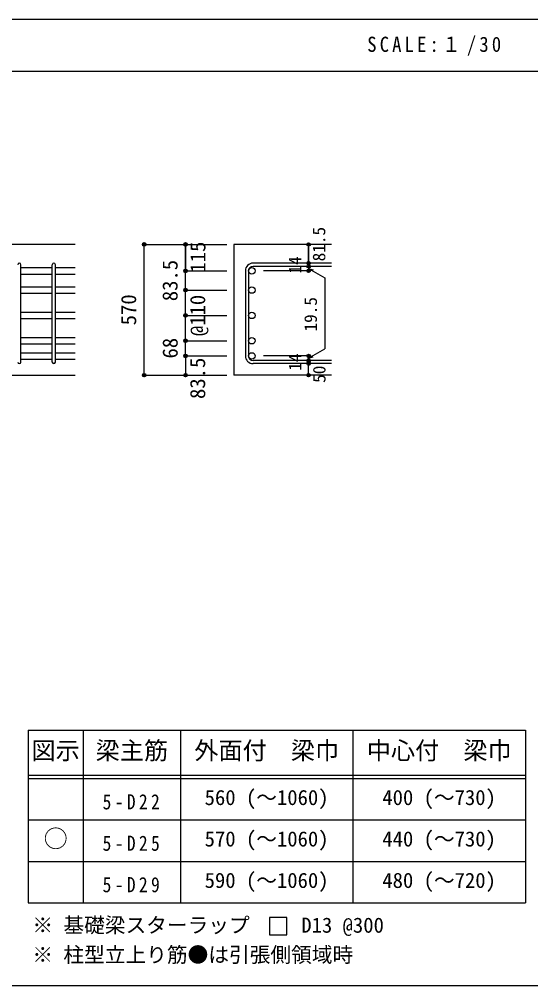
# Model space of a CAD drawing. Units: millimetres at full size, sheet at 1:30, with parts at other scales. Extents: x -5973 to 5954, y -4195 to 4201.
# Drawn here: x 1409 to 3633, y 3 to 4201 of the extents above; entities that cross this region are included whole.
import ezdxf
from ezdxf.enums import TextEntityAlignment as Align

# ---------------------------------------------------------------- set-up
doc = ezdxf.new("R2010")
doc.units = ezdxf.units.MM
doc.header["$LTSCALE"] = 30
doc.header["$PDMODE"] = 32
doc.header["$PDSIZE"] = 15
for name, color, linetype in [('0-1_躯体線', 2, 'Continuous'), ('0-5_基礎梁筋', 7, 'Continuous'), ('0-6_スタラップ筋', 7, 'Continuous'), ('0-D_寸法', 4, 'Continuous'), ('6-7_文字', 7, 'Continuous'), ('6-E_枠', 7, 'Continuous'), ('F-0_枠', 6, 'Continuous')]:
    doc.layers.add(name, color=color, linetype=linetype)
doc.styles.add('ＭＳ ゴシック', font='')
doc.styles.get('ＭＳ ゴシック').set_extended_font_data('MS Gothic')

msp = doc.modelspace()

# ---------------------------------------------------------------- linework, layer by layer
at = {"layer": '0-1_躯体線'}
for p, q in [((1652.44, 3223.3), (-147.56, 3223.3)), ((2767.44, 3223.3), (2342.44, 3223.3)), ((2342.44, 3223.3), (2342.44, 2655.3)), ((1252.44, 2655.3), (1652.44, 2655.3)), ((2767.44, 2655.3), (2342.44, 2655.3))]:
    msp.add_line(p, q, dxfattribs=at)
at = {"layer": '0-5_基礎梁筋'}
for p, q in [((1416.44, 3122.37), (1552.44, 3122.37)), ((1566.44, 3122.37), (1652.44, 3122.37)), ((1416.44, 3094.37), (1552.44, 3094.37)), ((1566.44, 3094.37), (1652.44, 3094.37)), ((1416.44, 3038.8), (1552.44, 3038.8)), ((1566.44, 3038.8), (1652.44, 3038.8)), ((1416.44, 3010.8), (1552.44, 3010.8)), ((1566.44, 3010.8), (1652.44, 3010.8)), ((1416.44, 2928.8), (1552.44, 2928.8)), ((1416.44, 2900.8), (1552.44, 2900.8)), ((1566.44, 2928.8), (1652.44, 2928.8)), ((1566.44, 2900.8), (1652.44, 2900.8)), ((1416.44, 2818.8), (1552.44, 2818.8)), ((1566.44, 2818.8), (1652.44, 2818.8)), ((1416.44, 2790.8), (1552.44, 2790.8)), ((1566.44, 2790.8), (1652.44, 2790.8)), ((1416.44, 2752.8), (1552.44, 2752.8)), ((1566.44, 2752.8), (1652.44, 2752.8)), ((1416.44, 2724.8), (1552.44, 2724.8)), ((1566.44, 2724.8), (1652.44, 2724.8))]:
    msp.add_line(p, q, dxfattribs=at)
at = {"layer": '0-5_基礎梁筋', "color": 3}
for centre in [(2420.44, 3108.37), (2420.44, 3024.8), (2420.44, 2914.8), (2420.44, 2804.8), (2420.44, 2738.8)]:
    msp.add_circle(centre, 14, dxfattribs=at)
at = {"layer": '0-6_スタラップ筋'}
for p, q in [((1416.44, 2712.3), (1416.44, 3134.87)), ((1552.44, 2712.3), (1552.44, 3134.87)), ((1566.44, 2712.3), (1566.44, 3134.87)), ((2392.44, 3108.37), (2392.44, 2738.8)), ((2406.44, 3108.37), (2406.44, 2738.8)), ((2767.44, 3141.87), (2425.94, 3141.87)), ((2767.44, 3127.87), (2425.94, 3127.87)), ((2767.44, 2719.3), (2425.94, 2719.3)), ((2767.44, 2705.3), (2425.94, 2705.3))]:
    msp.add_line(p, q, dxfattribs=at)
for centre, radius, start, end in [((1409.44, 3134.87), 7, 0, 180), ((1559.44, 3134.87), 7, 0, 180), ((2425.94, 3108.37), 33.5, 90, 180), ((2425.94, 3108.37), 19.5, 90, 180), ((2425.94, 2738.8), 33.5, 180, 270), ((2425.94, 2738.8), 19.5, 180, 270), ((1409.44, 2712.3), 7, 180, 0), ((1559.44, 2712.3), 7, 180, 0)]:
    msp.add_arc(centre, radius, start, end, dxfattribs=at)
at = {"layer": '0-D_寸法'}
for p, q in [((1952.44, 3223.3), (2132.44, 3223.3)), ((1952.44, 3223.3), (2132.44, 3223.3)), ((1952.44, 2655.3), (1952.44, 3223.3)), ((2132.44, 3108.37), (2132.44, 3223.3)), ((2132.44, 3223.3), (2312.44, 3223.3)), ((2132.44, 3223.3), (2132.44, 3108.37)), ((2132.44, 3108.37), (2312.44, 3108.37)), ((2132.44, 3108.37), (2312.44, 3108.37)), ((2667.44, 3108.37), (2471.35, 3108.37)), ((2667.44, 3127.87), (2667.44, 3141.87)), ((2667.44, 3127.87), (2667.44, 3108.37)), ((2667.44, 3118.12), (2686.76, 3112.94)), ((2667.44, 3118.12), (2737.5, 3077.67)), ((2737.5, 3077.67), (2737.5, 2769.5)), ((2132.44, 3024.8), (2312.44, 3024.8)), ((2132.44, 3024.8), (2312.44, 3024.8)), ((2132.44, 2914.8), (2312.44, 2914.8)), ((2132.44, 2738.8), (2132.44, 2914.8)), ((2132.44, 2804.8), (2312.44, 2804.8)), ((2132.44, 2738.8), (2312.44, 2738.8)), ((2132.44, 2738.8), (2132.44, 2655.3)), ((2667.44, 2738.8), (2471.35, 2738.8)), ((2667.44, 2729.05), (2737.5, 2769.5)), ((2667.44, 2719.3), (2667.44, 2738.8)), ((2667.44, 2729.05), (2686.76, 2734.23)), ((2667.44, 2705.3), (2667.44, 2719.3)), ((2667.44, 2655.3), (2667.44, 2705.3)), ((1952.44, 2655.3), (2132.44, 2655.3)), ((2132.44, 2655.3), (2312.44, 2655.3))]:
    msp.add_line(p, q, dxfattribs=at)
for points in [[(2667.44, 3223.3), (2667.44, 3141.87), (2667.44, 3223.3)], [(2132.44, 2914.8), (2132.44, 3024.8), (2132.44, 3108.37)]]:
    msp.add_lwpolyline(points, dxfattribs=at)
for centre, radius in [((1952.44, 3223.3), 8), ((1952.44, 3223.3), 7.2), ((1952.44, 3223.3), 6.4), ((1952.44, 3223.3), 5.6), ((1952.44, 3223.3), 4.8), ((1952.44, 3223.3), 4), ((1952.44, 3223.3), 3.2), ((1952.44, 3223.3), 2.4), ((1952.44, 3223.3), 1.6), ((1952.44, 3223.3), 0.8), ((2132.44, 3223.3), 8), ((2132.44, 3223.3), 7.2), ((2132.44, 3223.3), 6.4), ((2132.44, 3223.3), 5.6), ((2132.44, 3223.3), 4.8), ((2132.44, 3223.3), 4), ((2132.44, 3223.3), 3.2), ((2132.44, 3223.3), 2.4), ((2132.44, 3223.3), 1.6), ((2132.44, 3223.3), 0.8), ((2667.44, 3223.3), 4), ((2667.44, 3223.3), 3.6), ((2667.44, 3223.3), 3.2), ((2667.44, 3223.3), 2.8), ((2667.44, 3223.3), 2.4), ((2667.44, 3223.3), 2), ((2667.44, 3223.3), 1.6), ((2667.44, 3223.3), 1.2), ((2667.44, 3223.3), 0.8), ((2667.44, 3223.3), 0.4), ((2132.44, 3108.37), 8), ((2132.44, 3108.37), 7.2), ((2132.44, 3108.37), 6.4), ((2132.44, 3108.37), 5.6), ((2132.44, 3108.37), 4.8), ((2132.44, 3108.37), 4), ((2132.44, 3108.37), 3.2), ((2132.44, 3108.37), 2.4), ((2132.44, 3108.37), 1.6), ((2132.44, 3108.37), 0.8), ((2667.44, 3141.87), 4), ((2667.44, 3127.87), 4), ((2667.44, 3108.37), 4), ((2667.44, 3141.87), 3.6), ((2667.44, 3127.87), 3.6), ((2667.44, 3108.37), 3.6), ((2667.44, 3141.87), 3.2), ((2667.44, 3127.87), 3.2), ((2667.44, 3108.37), 3.2), ((2667.44, 3141.87), 2.8), ((2667.44, 3127.87), 2.8), ((2667.44, 3108.37), 2.8), ((2667.44, 3141.87), 2.4), ((2667.44, 3127.87), 2.4), ((2667.44, 3108.37), 2.4), ((2667.44, 3141.87), 2), ((2667.44, 3127.87), 2), ((2667.44, 3108.37), 2), ((2667.44, 3141.87), 1.6), ((2667.44, 3127.87), 1.6), ((2667.44, 3108.37), 1.6), ((2667.44, 3141.87), 1.2), ((2667.44, 3127.87), 1.2), ((2667.44, 3108.37), 1.2), ((2667.44, 3141.87), 0.8), ((2667.44, 3127.87), 0.8), ((2667.44, 3108.37), 0.8), ((2667.44, 3141.87), 0.4), ((2667.44, 3127.87), 0.4), ((2667.44, 3108.37), 0.4), ((2132.44, 3024.8), 8), ((2132.44, 3024.8), 7.2), ((2132.44, 3024.8), 6.4), ((2132.44, 3024.8), 5.6), ((2132.44, 3024.8), 4.8), ((2132.44, 3024.8), 4), ((2132.44, 3024.8), 3.2), ((2132.44, 3024.8), 2.4), ((2132.44, 3024.8), 1.6), ((2132.44, 3024.8), 0.8), ((2132.44, 2914.8), 8), ((2132.44, 2914.8), 7.2), ((2132.44, 2914.8), 6.4), ((2132.44, 2914.8), 5.6), ((2132.44, 2914.8), 4.8), ((2132.44, 2914.8), 4), ((2132.44, 2914.8), 3.2), ((2132.44, 2914.8), 2.4), ((2132.44, 2914.8), 1.6), ((2132.44, 2914.8), 0.8), ((2132.44, 2804.8), 8), ((2132.44, 2804.8), 7.2), ((2132.44, 2804.8), 6.4), ((2132.44, 2804.8), 5.6), ((2132.44, 2804.8), 4.8), ((2132.44, 2804.8), 4), ((2132.44, 2804.8), 3.2), ((2132.44, 2804.8), 2.4), ((2132.44, 2804.8), 1.6), ((2132.44, 2804.8), 0.8), ((2132.44, 2738.8), 8), ((2132.44, 2738.8), 7.2), ((2132.44, 2738.8), 6.4), ((2132.44, 2738.8), 5.6), ((2132.44, 2738.8), 4.8), ((2132.44, 2738.8), 4), ((2132.44, 2738.8), 3.2), ((2132.44, 2738.8), 2.4), ((2132.44, 2738.8), 1.6), ((2132.44, 2738.8), 0.8), ((2667.44, 2738.8), 4), ((2667.44, 2738.8), 3.6), ((2667.44, 2738.8), 3.2), ((2667.44, 2738.8), 2.8), ((2667.44, 2738.8), 2.4), ((2667.44, 2738.8), 2), ((2667.44, 2738.8), 1.6), ((2667.44, 2738.8), 1.2), ((2667.44, 2738.8), 0.8), ((2667.44, 2738.8), 0.4), ((2667.44, 2719.3), 4), ((2667.44, 2705.3), 4), ((2667.44, 2719.3), 3.6), ((2667.44, 2705.3), 3.6), ((2667.44, 2719.3), 3.2), ((2667.44, 2705.3), 3.2), ((2667.44, 2719.3), 2.8), ((2667.44, 2705.3), 2.8), ((2667.44, 2719.3), 2.4), ((2667.44, 2705.3), 2.4), ((2667.44, 2719.3), 2), ((2667.44, 2705.3), 2), ((2667.44, 2719.3), 1.6), ((2667.44, 2705.3), 1.6), ((2667.44, 2719.3), 1.2), ((2667.44, 2705.3), 1.2), ((2667.44, 2719.3), 0.8), ((2667.44, 2705.3), 0.8), ((2667.44, 2719.3), 0.4), ((2667.44, 2705.3), 0.4), ((1952.44, 2655.3), 7.2), ((1952.44, 2655.3), 6.4), ((1952.44, 2655.3), 5.6), ((1952.44, 2655.3), 4.8), ((1952.44, 2655.3), 4), ((1952.44, 2655.3), 3.2), ((1952.44, 2655.3), 2.4), ((1952.44, 2655.3), 1.6), ((1952.44, 2655.3), 0.8), ((2132.44, 2655.3), 7.2), ((2132.44, 2655.3), 6.4), ((2132.44, 2655.3), 5.6), ((2132.44, 2655.3), 4.8), ((2132.44, 2655.3), 4), ((2132.44, 2655.3), 3.2), ((2132.44, 2655.3), 2.4), ((2132.44, 2655.3), 1.6), ((2132.44, 2655.3), 0.8), ((2667.44, 2655.3), 4), ((2667.44, 2655.3), 3.6), ((2667.44, 2655.3), 3.2), ((2667.44, 2655.3), 2.8), ((2667.44, 2655.3), 2.4), ((2667.44, 2655.3), 2), ((2667.44, 2655.3), 1.6), ((2667.44, 2655.3), 1.2), ((2667.44, 2655.3), 0.8), ((2667.44, 2655.3), 0.4)]:
    msp.add_circle(centre, radius, dxfattribs=at)
at = {"layer": '0-D_寸法', "color": 7}
for p in [(1952.44, 3223.3), (1952.44, 3223.3), (2132.44, 3223.3), (2667.44, 3223.3), (2667.44, 3141.87), (2132.44, 3108.37), (2667.44, 3127.87), (2667.44, 3108.37), (2132.44, 3024.8), (2132.44, 2914.8), (2132.44, 2804.8), (2132.44, 2738.8), (2667.44, 2738.8), (2667.44, 2738.8), (2667.44, 2719.3), (2667.44, 2705.3), (1952.44, 2655.3), (1952.44, 2655.3), (2132.44, 2655.3), (2667.44, 2655.3)]:
    msp.add_point(p, dxfattribs=at)
at = {"layer": '6-7_文字'}
msp.add_lwpolyline([(2497.51, 223.4), (2572.51, 223.4), (2572.51, 298.4), (2497.51, 298.4)], close=True, dxfattribs=at)
at = {"layer": '6-E_枠', "color": 3}
for p, q in [((1447.71, 1112.77), (1447.71, 362.77)), ((1447.71, 1112.77), (3610.24, 1112.77)), ((3610.24, 1112.77), (3610.24, 362.77)), ((1447.71, 362.77), (3610.24, 362.77))]:
    msp.add_line(p, q, dxfattribs=at)
at = {"layer": '6-E_枠'}
for p, q in [((1687.71, 1112.77), (1687.71, 362.77)), ((2110.24, 1112.77), (2110.24, 362.77)), ((2860.24, 1112.77), (2860.24, 362.77)), ((1447.71, 917.77), (3610.24, 917.77)), ((1447.71, 902.77), (3610.24, 902.77)), ((1447.71, 722.77), (3610.24, 722.77)), ((1447.71, 542.77), (3610.24, 542.77))]:
    msp.add_line(p, q, dxfattribs=at)
at = {"layer": 'F-0_枠'}
msp.add_line((-5972.88, 4201.15), (5954.1, 4201.15), dxfattribs=at)
at = {"layer": 'F-0_枠', "color": 2}
for p, q in [((-5972.88, 3976.15), (3723.6, 3976.15)), ((3723.6, 2.95), (-5972.88, 2.95))]:
    msp.add_line(p, q, dxfattribs=at)

# ---------------------------------------------------------------- texts
at = {"layer": '0-D_寸法', "style": 'ＭＳ ゴシック'}
for s, height, p in [('81.5', 54.99, (2756.33, 3149.71)), ('115', 65.98, (2238.54, 3100.75)), ('83.5', 65.98, (2117.44, 2976.58)), ('14', 54.99, (2652.21, 3096.44)), ('570', 65.98, (1937.44, 2871.8)), ('@110', 65.98, (2237.44, 2824.8)), ('19.5', 54.99, (2720.1, 2844.92)), ('68', 65.98, (2117.7, 2727.59)), ('14', 54.99, (2652.18, 2674.62)), ('83.5', 65.98, (2237.44, 2551.8)), ('50', 54.99, (2757.44, 2621.8))]:
    msp.add_text(s, height=height, rotation=90, dxfattribs=at).set_placement(p, align=Align.BOTTOM_LEFT)
at = {"layer": '6-7_文字', "color": 2, "style": 'ＭＳ ゴシック'}
for s, p in [('図示', (1462.71, 962.77)), ('梁主筋', (1741.48, 962.77)), ('外面付\u3000梁巾', (2170.24, 962.77)), ('中心付\u3000梁巾', (2920.24, 962.77)), ('○', (1515.21, 580.27))]:
    msp.add_text(s, height=76.98, dxfattribs=at).set_placement(p, align=Align.BOTTOM_LEFT)
at = {"layer": '6-7_文字', "style": 'ＭＳ ゴシック'}
for s, p in [('560 (～1060)', (2215.24, 767.77)), ('400 (～730)', (2987.74, 767.77)), ('570 (～1060)', (2215.24, 587.77)), ('440 (～730)', (2987.74, 587.77)), ('590 (～1060)', (2215.24, 407.77)), ('480 (～720)', (2987.74, 407.77)), ('※ 基礎梁スターラップ     D13 @300', (1466.27, 213.19)), ('※ 柱型立上り筋●は引張側領域時', (1466.27, 84.68))]:
    msp.add_text(s, height=65.98, dxfattribs=at).set_placement(p, align=Align.BOTTOM_LEFT)
at = {"layer": '6-7_文字', "color": 2, "insert": (2922.26, 4043.65), "char_height": 65.98, "attachment_point": 7, "style": 'ＭＳ ゴシック'}
msp.add_mtext('\\T1.34;\\W0.9;SCALE:１/30', dxfattribs=at)
at = {"layer": '6-7_文字', "char_height": 65.98, "attachment_point": 7, "style": 'ＭＳ ゴシック'}
for s, insert in [('\\T1.38;\\W0.85;5-D22', (1771.48, 767.77)), ('\\T1.38;\\W0.85;5-D25', (1771.48, 587.77)), ('\\T1.38;\\W0.85;5-D29', (1771.48, 407.77))]:
    msp.add_mtext(s, dxfattribs=dict(at, insert=insert))

doc.saveas('drawing.dxf')
